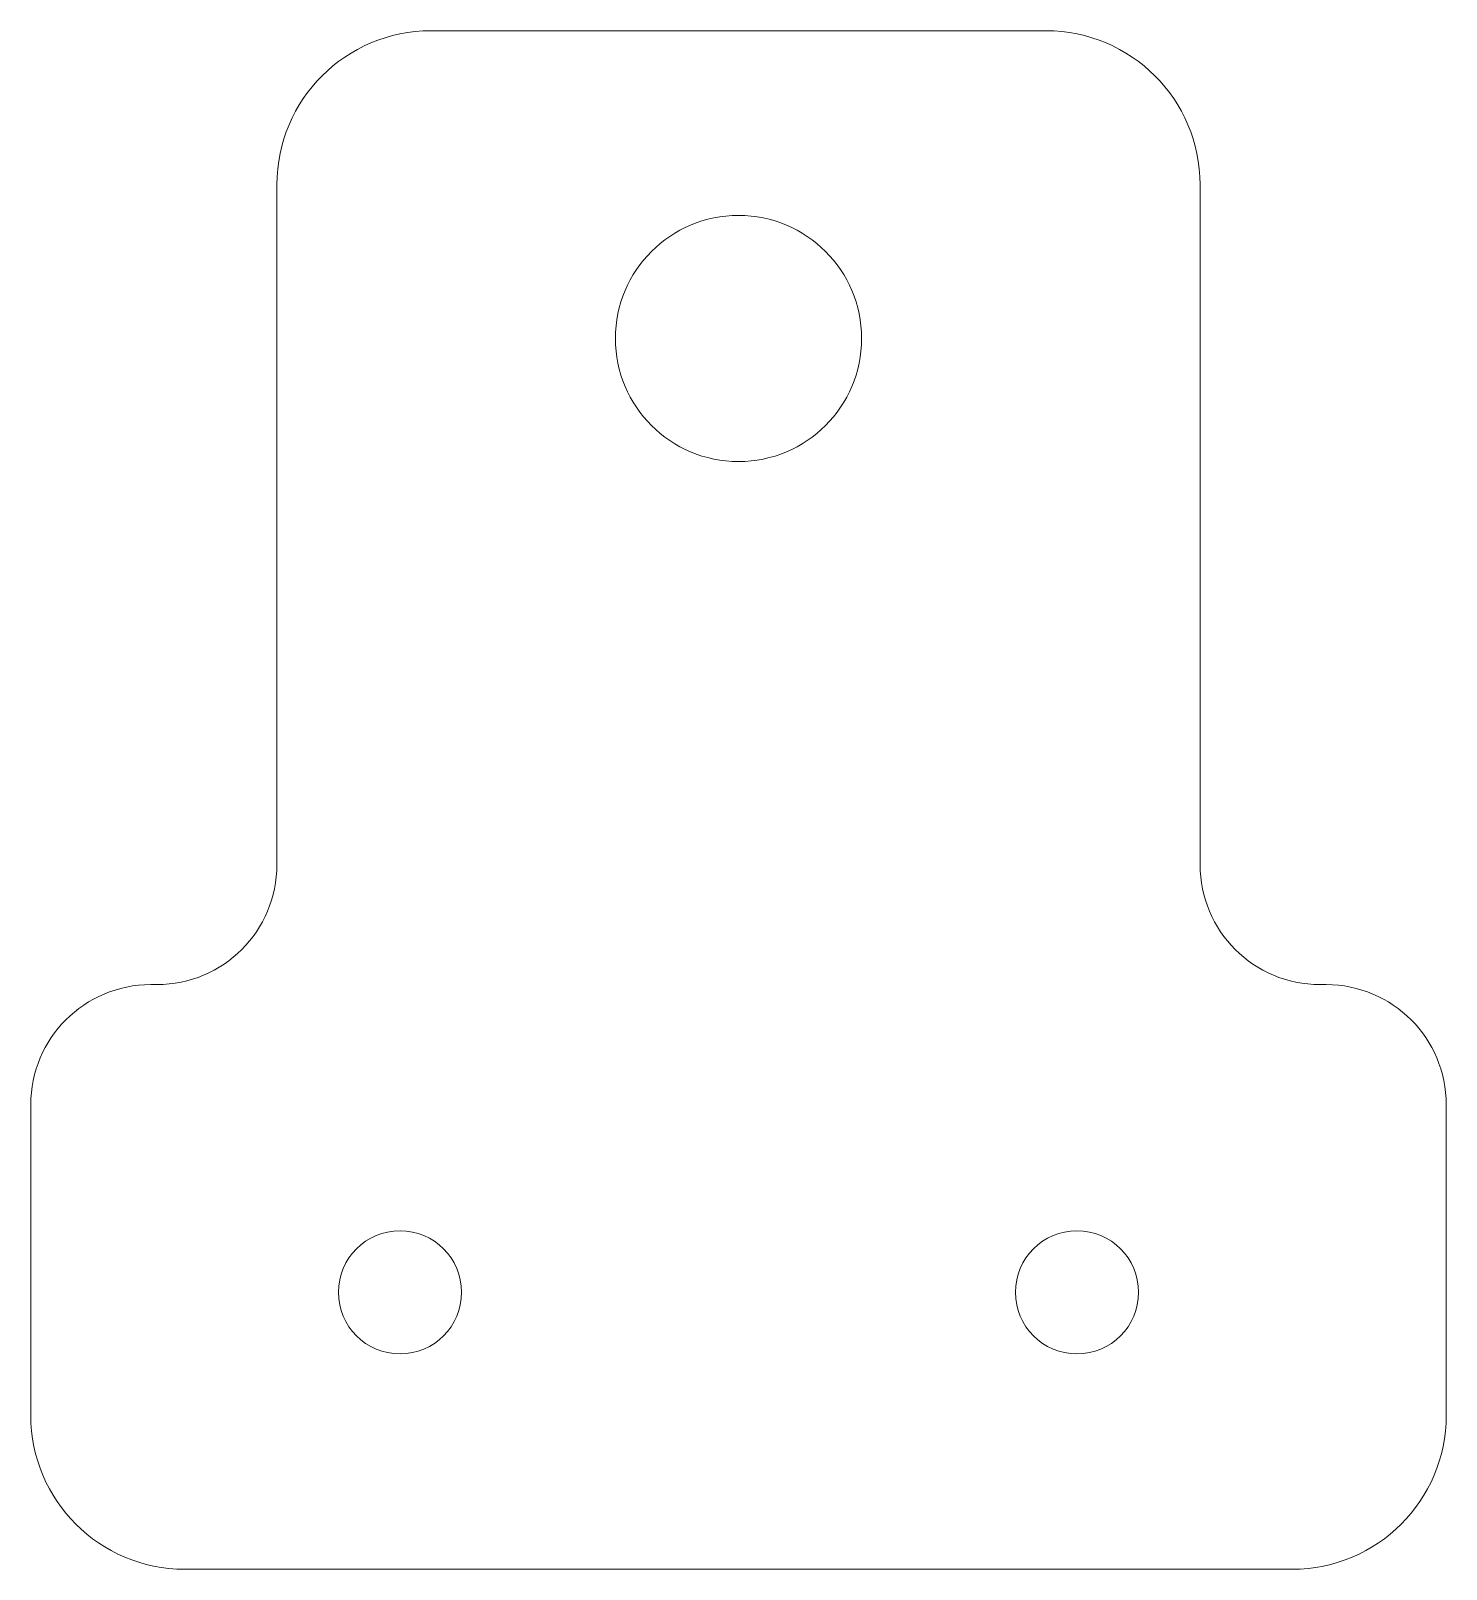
# Model space of a CAD drawing. Header units: millimetres. Extents: x -23 to 23, y 0 to 50.
import ezdxf

# ---------------------------------------------------------------- set-up
doc = ezdxf.new("R2010")
doc.units = ezdxf.units.MM

msp = doc.modelspace()

# ---------------------------------------------------------------- linework, layer by layer
at = {"color": 7, "linetype": 'Continuous', "lineweight": 15}
for p, q in [((10, 50), (-10, 50)), ((-15, 45), (-15, 22.9)), ((15, 22.9), (15, 45)), ((-18.9, 19), (-19.1, 19)), ((19.1, 19), (18.9, 19)), ((-23, 15.1), (-23, 5)), ((23, 5), (23, 15.1)), ((-18, 0), (18, 0))]:
    msp.add_line(p, q, dxfattribs=at)
for centre, radius in [((0, 40), 4), ((-11, 9), 2), ((11, 9), 2)]:
    msp.add_circle(centre, radius, dxfattribs=at)
for centre, radius, start, end in [((-10, 45), 5, 90, 180), ((10, 45), 5, 0, 90), ((-18.9, 22.9), 3.9, 270, 0), ((18.9, 22.9), 3.9, 180, 270), ((-19.1, 15.1), 3.9, 90, 180), ((19.1, 15.1), 3.9, 0, 90), ((-18, 5), 5, 180, 270), ((18, 5), 5, 270, 0)]:
    msp.add_arc(centre, radius, start, end, dxfattribs=at)

doc.saveas('drawing.dxf')
